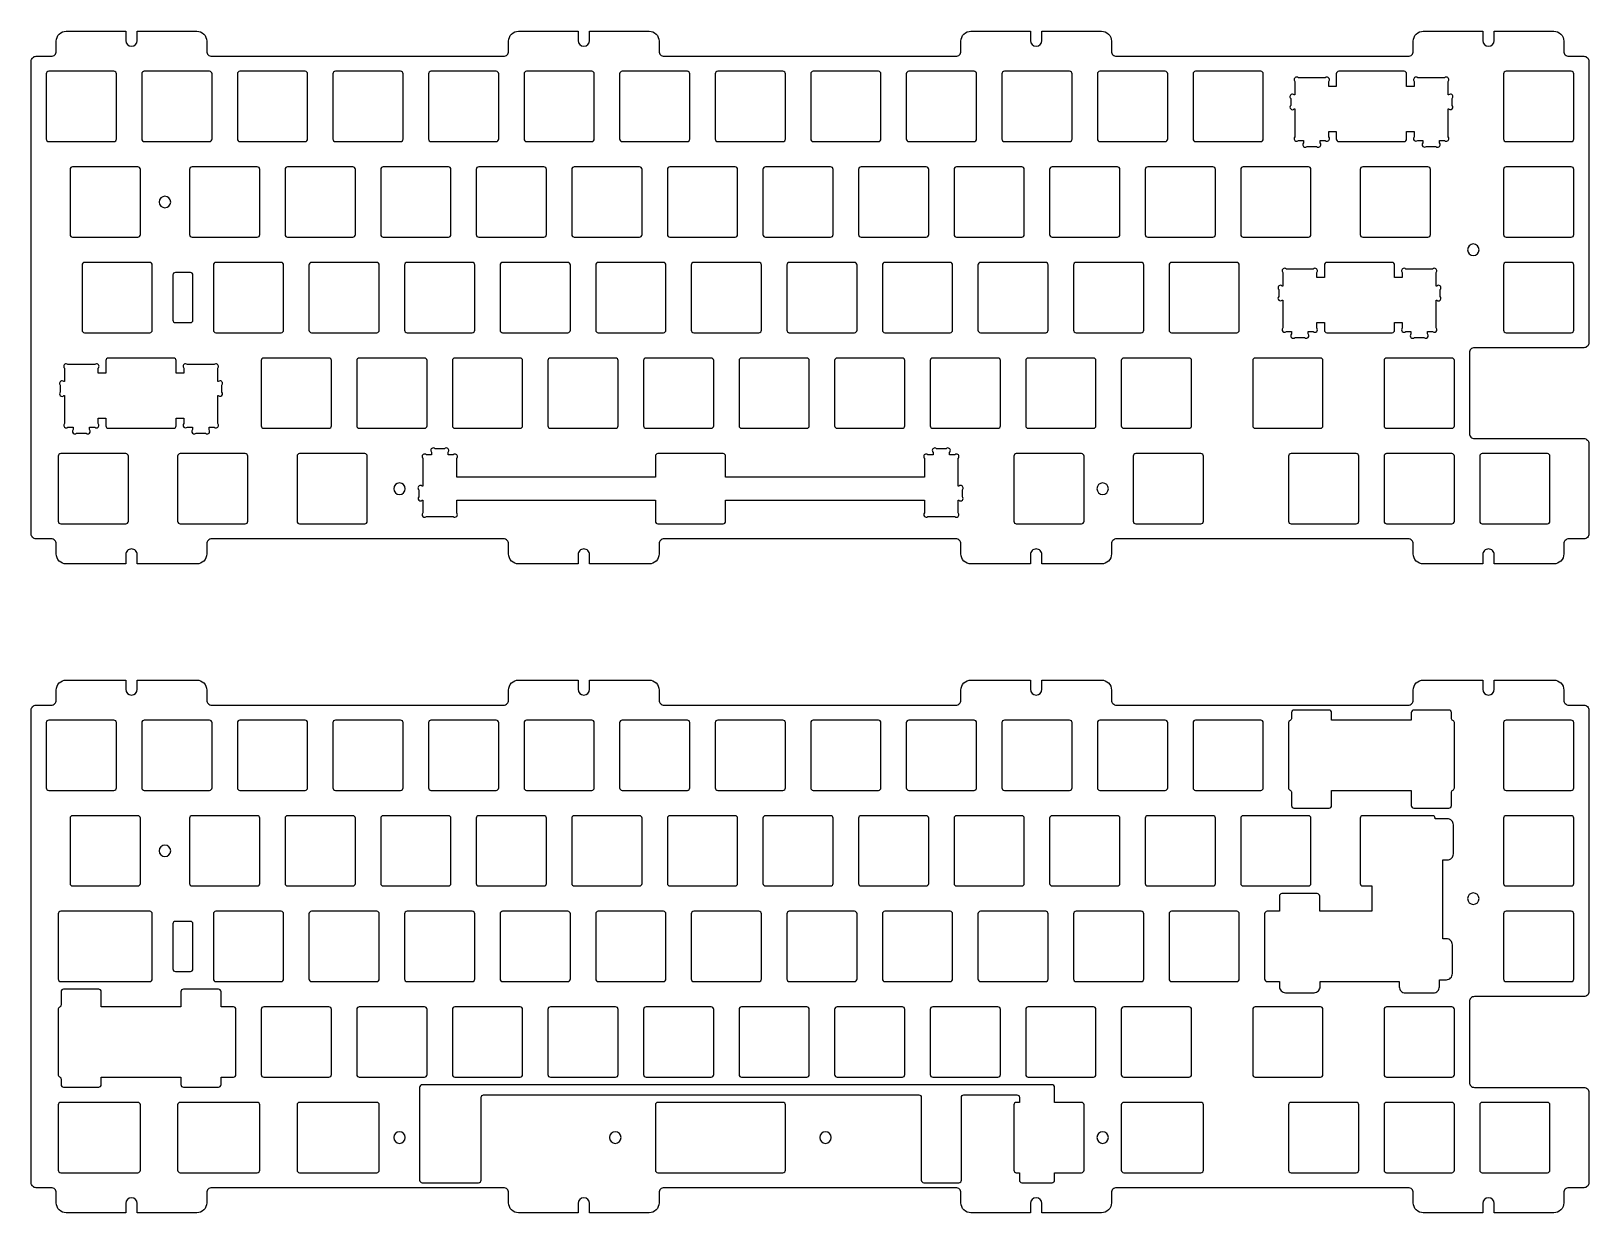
# Model space of a CAD drawing. Header units: millimetres. Extents: x 213 to 733, y 131 to 650.
# Drawn here: x 422.1 to 732.6, y 131 to 366.6 of the extents above; entities that cross this region are included whole.
import ezdxf

# ---------------------------------------------------------------- set-up
doc = ezdxf.new("R2010")
doc.units = ezdxf.units.MM

msp = doc.modelspace()

# ---------------------------------------------------------------- linework, layer by layer
at = {"color": 7, "linetype": 'Continuous', "lineweight": 25}
for points in [[(731.58, 285.38, -0.414214), (732.58, 284.38), (732.58, 266.38, -0.414214), (731.58, 265.38), (728.58, 265.38, 0.414214), (727.58, 264.38), (727.58, 262.38, -0.414214), (725.58, 260.38), (713.73, 260.38), (713.73, 262.23, 0.414214), (712.58, 263.38, 0.414214), (711.43, 262.23), (711.43, 260.38), (699.58, 260.38, -0.414214), (697.58, 262.38), (697.58, 264.38, 0.414214), (696.58, 265.38), (638.41, 265.38, 0.414214), (637.41, 264.38), (637.41, 262.38, -0.414214), (635.41, 260.38), (623.56, 260.38), (623.56, 262.23, 0.414214), (622.41, 263.38, 0.414214), (621.26, 262.23), (621.26, 260.38), (609.41, 260.38, -0.414214), (607.41, 262.38), (607.41, 264.38, 0.414214), (606.41, 265.38), (548.24, 265.38, 0.414214), (547.24, 264.38), (547.24, 262.38, -0.414214), (545.24, 260.38), (533.39, 260.38), (533.39, 262.23, 0.414214), (532.24, 263.38, 0.414214), (531.09, 262.23), (531.09, 260.38), (519.24, 260.38, -0.414214), (517.24, 262.38), (517.24, 264.38, 0.414214), (516.24, 265.38), (458.07, 265.38, 0.414214), (457.07, 264.38), (457.07, 262.38, -0.414214), (455.07, 260.38), (443.22, 260.38), (443.22, 262.23, 0.414214), (442.07, 263.38, 0.414214), (440.92, 262.23), (440.92, 260.38), (429.07, 260.38, -0.414214), (427.07, 262.38), (427.07, 264.38, 0.414214), (426.07, 265.38), (423.07, 265.38, -0.414214), (422.07, 266.38), (422.07, 360.58, -0.414214), (423.07, 361.58), (426.07, 361.58, 0.414214), (427.07, 362.58), (427.07, 364.58, -0.414214), (429.07, 366.58), (440.92, 366.58), (440.92, 364.73, 1), (443.22, 364.73), (443.22, 366.58), (455.07, 366.58, -0.414214), (457.07, 364.58), (457.07, 362.58, 0.414214), (458.07, 361.58), (516.24, 361.58, 0.414214), (517.24, 362.58), (517.24, 364.58, -0.414214), (519.24, 366.58), (531.09, 366.58), (531.09, 364.73, 1), (533.39, 364.73), (533.39, 366.58), (545.24, 366.58, -0.414214), (547.24, 364.58), (547.24, 362.58, 0.414214), (548.24, 361.58), (606.41, 361.58, 0.414214), (607.41, 362.58), (607.41, 364.58, -0.414214), (609.41, 366.58), (621.26, 366.58), (621.26, 364.73, 1), (623.56, 364.73), (623.56, 366.58), (635.41, 366.58, -0.414214), (637.41, 364.58), (637.41, 362.58, 0.414214), (638.41, 361.58), (696.58, 361.58, 0.414214), (697.58, 362.58), (697.58, 364.58, -0.414214), (699.58, 366.58), (711.43, 366.58), (711.43, 364.73, 1), (713.73, 364.73), (713.73, 366.58), (725.58, 366.58, -0.414214), (727.58, 364.58), (727.58, 362.58, 0.414214), (728.58, 361.58), (731.58, 361.58, -0.414214), (732.58, 360.58), (732.58, 304.48, -0.414214), (731.58, 303.48), (709.77, 303.48, 0.414214), (708.77, 302.48), (708.77, 286.38, 0.414214), (709.77, 285.38)], [(425.57, 344.58), (438.57, 344.58, 0.414214), (439.07, 345.08), (439.07, 358.08, 0.414214), (438.57, 358.58), (425.57, 358.58, 0.414214), (425.07, 358.08), (425.07, 345.08, 0.414214)], [(444.62, 344.58), (457.62, 344.58, 0.414214), (458.12, 345.08), (458.12, 358.08, 0.414214), (457.62, 358.58), (444.62, 358.58, 0.414214), (444.12, 358.08), (444.12, 345.08, 0.414214)], [(463.67, 344.58), (476.67, 344.58, 0.414214), (477.17, 345.08), (477.17, 358.08, 0.414214), (476.67, 358.58), (463.67, 358.58, 0.414214), (463.17, 358.08), (463.17, 345.08, 0.414214)], [(482.72, 344.58), (495.72, 344.58, 0.414214), (496.22, 345.08), (496.22, 358.08, 0.414214), (495.72, 358.58), (482.72, 358.58, 0.414214), (482.22, 358.08), (482.22, 345.08, 0.414214)], [(501.77, 344.58), (514.77, 344.58, 0.414214), (515.27, 345.08), (515.27, 358.08, 0.414214), (514.77, 358.58), (501.77, 358.58, 0.414214), (501.27, 358.08), (501.27, 345.08, 0.414214)], [(520.82, 344.58), (533.82, 344.58, 0.414214), (534.32, 345.08), (534.32, 358.08, 0.414214), (533.82, 358.58), (520.82, 358.58, 0.414214), (520.32, 358.08), (520.32, 345.08, 0.414214)], [(539.87, 344.58), (552.87, 344.58, 0.414214), (553.37, 345.08), (553.37, 358.08, 0.414214), (552.87, 358.58), (539.87, 358.58, 0.414214), (539.37, 358.08), (539.37, 345.08, 0.414214)], [(558.92, 344.58), (571.92, 344.58, 0.414214), (572.42, 345.08), (572.42, 358.08, 0.414214), (571.92, 358.58), (558.92, 358.58, 0.414214), (558.42, 358.08), (558.42, 345.08, 0.414214)], [(577.97, 344.58), (590.97, 344.58, 0.414214), (591.47, 345.08), (591.47, 358.08, 0.414214), (590.97, 358.58), (577.97, 358.58, 0.414214), (577.47, 358.08), (577.47, 345.08, 0.414214)], [(597.02, 344.58), (610.02, 344.58, 0.414214), (610.52, 345.08), (610.52, 358.08, 0.414214), (610.02, 358.58), (597.02, 358.58, 0.414214), (596.52, 358.08), (596.52, 345.08, 0.414214)], [(616.07, 344.58), (629.07, 344.58, 0.414214), (629.57, 345.08), (629.57, 358.08, 0.414214), (629.07, 358.58), (616.07, 358.58, 0.414214), (615.57, 358.08), (615.57, 345.08, 0.414214)], [(635.12, 344.58), (648.12, 344.58, 0.414214), (648.62, 345.08), (648.62, 358.08, 0.414214), (648.12, 358.58), (635.12, 358.58, 0.414214), (634.62, 358.08), (634.62, 345.08, 0.414214)], [(654.17, 344.58), (667.17, 344.58, 0.414214), (667.67, 345.08), (667.67, 358.08, 0.414214), (667.17, 358.58), (654.17, 358.58, 0.414214), (653.67, 358.08), (653.67, 345.08, 0.414214)], [(673.97, 353.88), (673.85, 353.88, 0.198912), (673.49, 354.03, 0.668179), (673.14, 353.18), (673.14, 351.79, 1), (673.85, 351.08), (673.97, 351.08), (673.97, 345.52, 1), (674.67, 344.81), (675.69, 344.81), (675.69, 344.32, 1), (676.4, 343.61), (678.28, 343.61, 1.000141), (678.99, 344.32), (678.99, 344.81), (680.01, 344.81, 1), (680.72, 345.52), (680.72, 346.58), (682.24, 346.58), (682.24, 345.08, 0.414214), (682.74, 344.58), (695.74, 344.58, 0.414214), (696.24, 345.08), (696.24, 346.58), (697.77, 346.58), (697.77, 345.52, 1), (698.47, 344.81), (699.49, 344.81), (699.49, 344.32, 1), (700.2, 343.61), (702.08, 343.61, 1.000141), (702.79, 344.32), (702.79, 344.81), (703.81, 344.81, 1.000141), (704.52, 345.52), (704.52, 351.08), (704.63, 351.08, 1.000099), (705.34, 351.79), (705.34, 353.18, 0.66825), (704.99, 354.03, 0.198912), (704.63, 353.88), (704.52, 353.88), (704.52, 356.57, 0.668281), (704.16, 357.42, 0.198912), (703.81, 357.27), (698.47, 357.27, 0.198912), (698.12, 357.42, 0.668179), (697.77, 356.57), (697.77, 355.58), (696.24, 355.58), (696.24, 358.08, 0.414214), (695.74, 358.58), (682.74, 358.58, 0.414214), (682.24, 358.08), (682.24, 355.58), (680.72, 355.58), (680.72, 356.57, 0.668179), (680.36, 357.42, 0.198912), (680.01, 357.27), (674.67, 357.27, 0.198912), (674.32, 357.42, 0.668179), (673.97, 356.57)], [(716.08, 344.58), (729.08, 344.58, 0.414214), (729.58, 345.08), (729.58, 358.08, 0.414214), (729.08, 358.58), (716.08, 358.58, 0.414214), (715.58, 358.08), (715.58, 345.08, 0.414214)], [(430.33, 325.53), (443.33, 325.53, 0.414214), (443.83, 326.03), (443.83, 339.03, 0.414214), (443.33, 339.53), (430.33, 339.53, 0.414214), (429.83, 339.03), (429.83, 326.03, 0.414214)], [(454.14, 325.53), (467.14, 325.53, 0.414214), (467.64, 326.03), (467.64, 339.03, 0.414214), (467.14, 339.53), (454.14, 339.53, 0.414214), (453.64, 339.03), (453.64, 326.03, 0.414214)], [(473.19, 325.53), (486.19, 325.53, 0.414214), (486.69, 326.03), (486.69, 339.03, 0.414214), (486.19, 339.53), (473.19, 339.53, 0.414214), (472.69, 339.03), (472.69, 326.03, 0.414214)], [(492.24, 325.53), (505.24, 325.53, 0.414214), (505.74, 326.03), (505.74, 339.03, 0.414214), (505.24, 339.53), (492.24, 339.53, 0.414214), (491.74, 339.03), (491.74, 326.03, 0.414214)], [(511.29, 325.53), (524.29, 325.53, 0.414214), (524.79, 326.03), (524.79, 339.03, 0.414214), (524.29, 339.53), (511.29, 339.53, 0.414214), (510.79, 339.03), (510.79, 326.03, 0.414214)], [(530.34, 325.53), (543.34, 325.53, 0.414214), (543.84, 326.03), (543.84, 339.03, 0.414214), (543.34, 339.53), (530.34, 339.53, 0.414214), (529.84, 339.03), (529.84, 326.03, 0.414214)], [(549.39, 325.53), (562.39, 325.53, 0.414214), (562.89, 326.03), (562.89, 339.03, 0.414214), (562.39, 339.53), (549.39, 339.53, 0.414214), (548.89, 339.03), (548.89, 326.03, 0.414214)], [(568.44, 325.53), (581.44, 325.53, 0.414214), (581.94, 326.03), (581.94, 339.03, 0.414214), (581.44, 339.53), (568.44, 339.53, 0.414214), (567.94, 339.03), (567.94, 326.03, 0.414214)], [(587.49, 325.53), (600.49, 325.53, 0.414214), (600.99, 326.03), (600.99, 339.03, 0.414214), (600.49, 339.53), (587.49, 339.53, 0.414214), (586.99, 339.03), (586.99, 326.03, 0.414214)], [(606.54, 325.53), (619.54, 325.53, 0.414214), (620.04, 326.03), (620.04, 339.03, 0.414214), (619.54, 339.53), (606.54, 339.53, 0.414214), (606.04, 339.03), (606.04, 326.03, 0.414214)], [(625.59, 325.53), (638.59, 325.53, 0.414214), (639.09, 326.03), (639.09, 339.03, 0.414214), (638.59, 339.53), (625.59, 339.53, 0.414214), (625.09, 339.03), (625.09, 326.03, 0.414214)], [(644.64, 325.53), (657.64, 325.53, 0.414214), (658.14, 326.03), (658.14, 339.03, 0.414214), (657.64, 339.53), (644.64, 339.53, 0.414214), (644.14, 339.03), (644.14, 326.03, 0.414214)], [(663.69, 325.53), (676.69, 325.53, 0.414214), (677.19, 326.03), (677.19, 339.03, 0.414214), (676.69, 339.53), (663.69, 339.53, 0.414214), (663.19, 339.03), (663.19, 326.03, 0.414214)], [(687.5, 325.53), (700.5, 325.53, 0.414214), (701, 326.03), (701, 339.03, 0.414214), (700.5, 339.53), (687.5, 339.53, 0.414214), (687, 339.03), (687, 326.03, 0.414214)], [(716.08, 325.53), (729.08, 325.53, 0.414214), (729.58, 326.03), (729.58, 339.03, 0.414214), (729.08, 339.53), (716.08, 339.53, 0.414214), (715.58, 339.03), (715.58, 326.03, 0.414214)], [(448.73, 331.38, 1), (448.73, 333.68, 1)], [(709.55, 324.16, 1), (709.55, 321.86, 1)], [(432.71, 306.48), (445.71, 306.48, 0.414214), (446.21, 306.98), (446.21, 319.98, 0.414214), (445.71, 320.48), (432.71, 320.48, 0.414214), (432.21, 319.98), (432.21, 306.98, 0.414214)], [(458.9, 306.48), (471.9, 306.48, 0.414214), (472.4, 306.98), (472.4, 319.98, 0.414214), (471.9, 320.48), (458.9, 320.48, 0.414214), (458.4, 319.98), (458.4, 306.98, 0.414214)], [(477.95, 306.48), (490.95, 306.48, 0.414214), (491.45, 306.98), (491.45, 319.98, 0.414214), (490.95, 320.48), (477.95, 320.48, 0.414214), (477.45, 319.98), (477.45, 306.98, 0.414214)], [(497, 306.48), (510, 306.48, 0.414214), (510.5, 306.98), (510.5, 319.98, 0.414214), (510, 320.48), (497, 320.48, 0.414214), (496.5, 319.98), (496.5, 306.98, 0.414214)], [(516.05, 306.48), (529.05, 306.48, 0.414214), (529.55, 306.98), (529.55, 319.98, 0.414214), (529.05, 320.48), (516.05, 320.48, 0.414214), (515.55, 319.98), (515.55, 306.98, 0.414214)], [(535.1, 306.48), (548.1, 306.48, 0.414214), (548.6, 306.98), (548.6, 319.98, 0.414214), (548.1, 320.48), (535.1, 320.48, 0.414214), (534.6, 319.98), (534.6, 306.98, 0.414214)], [(554.15, 306.48), (567.15, 306.48, 0.414214), (567.65, 306.98), (567.65, 319.98, 0.414214), (567.15, 320.48), (554.15, 320.48, 0.414214), (553.65, 319.98), (553.65, 306.98, 0.414214)], [(573.2, 306.48), (586.2, 306.48, 0.414214), (586.7, 306.98), (586.7, 319.98, 0.414214), (586.2, 320.48), (573.2, 320.48, 0.414214), (572.7, 319.98), (572.7, 306.98, 0.414214)], [(592.25, 306.48), (605.25, 306.48, 0.414214), (605.75, 306.98), (605.75, 319.98, 0.414214), (605.25, 320.48), (592.25, 320.48, 0.414214), (591.75, 319.98), (591.75, 306.98, 0.414214)], [(611.3, 306.48), (624.3, 306.48, 0.414214), (624.8, 306.98), (624.8, 319.98, 0.414214), (624.3, 320.48), (611.3, 320.48, 0.414214), (610.8, 319.98), (610.8, 306.98, 0.414214)], [(630.35, 306.48), (643.35, 306.48, 0.414214), (643.85, 306.98), (643.85, 319.98, 0.414214), (643.35, 320.48), (630.35, 320.48, 0.414214), (629.85, 319.98), (629.85, 306.98, 0.414214)], [(649.4, 306.48), (662.4, 306.48, 0.414214), (662.9, 306.98), (662.9, 319.98, 0.414214), (662.4, 320.48), (649.4, 320.48, 0.414214), (648.9, 319.98), (648.9, 306.98, 0.414214)], [(695.38, 308.48), (695.38, 307.42, 1), (696.09, 306.71), (697.11, 306.71), (697.11, 306.22, 1), (697.82, 305.51), (699.7, 305.51, 1.000141), (700.41, 306.22), (700.41, 306.71), (701.43, 306.71, 1.000141), (702.13, 307.42), (702.13, 312.98), (702.25, 312.98, 1.000099), (702.96, 313.69), (702.96, 315.08, 0.66825), (702.61, 315.93, 0.198912), (702.25, 315.78), (702.13, 315.78), (702.13, 318.47, 0.668281), (701.78, 319.32, 0.198912), (701.43, 319.17), (696.09, 319.17, 0.198912), (695.74, 319.32, 0.668179), (695.38, 318.47), (695.38, 317.48), (693.86, 317.48), (693.86, 319.98, 0.414214), (693.36, 320.48), (680.36, 320.48, 0.414214), (679.86, 319.98), (679.86, 317.48), (678.33, 317.48), (678.33, 318.47, 0.668179), (677.98, 319.32, 0.198912), (677.63, 319.17), (672.29, 319.17, 0.198912), (671.94, 319.32, 0.668179), (671.58, 318.47), (671.58, 315.78), (671.47, 315.78, 0.198912), (671.11, 315.93, 0.668179), (670.76, 315.08), (670.76, 313.69, 1), (671.47, 312.98), (671.58, 312.98), (671.58, 307.42, 1), (672.29, 306.71), (673.31, 306.71), (673.31, 306.22, 1), (674.02, 305.51), (675.9, 305.51, 1.000141), (676.61, 306.22), (676.61, 306.71), (677.63, 306.71, 1), (678.33, 307.42), (678.33, 308.48), (679.86, 308.48), (679.86, 306.98, 0.414214), (680.36, 306.48), (693.36, 306.48, 0.414214), (693.86, 306.98), (693.86, 308.48)], [(716.08, 306.48), (729.08, 306.48, 0.414214), (729.58, 306.98), (729.58, 319.98, 0.414214), (729.08, 320.48), (716.08, 320.48, 0.414214), (715.58, 319.98), (715.58, 306.98, 0.414214)], [(454.31, 308.98), (454.31, 317.98, 0.414214), (453.81, 318.48), (450.81, 318.48, 0.414214), (450.31, 317.98), (450.31, 308.98, 0.414214), (450.81, 308.48), (453.81, 308.48, 0.414214)], [(452.5, 289.43), (452.5, 288.37, 1), (453.2, 287.66), (454.22, 287.66), (454.22, 287.17, 1), (454.93, 286.46), (456.81, 286.46, 1.000141), (457.52, 287.17), (457.52, 287.66), (458.54, 287.66, 1.000141), (459.25, 288.37), (459.25, 293.93), (459.37, 293.93, 1.000099), (460.07, 294.64), (460.07, 296.03, 0.66825), (459.72, 296.88, 0.198912), (459.37, 296.73), (459.25, 296.73), (459.25, 299.42, 0.668281), (458.89, 300.27, 0.198912), (458.54, 300.12), (453.2, 300.12, 0.198912), (452.85, 300.27, 0.668179), (452.5, 299.42), (452.5, 298.43), (450.97, 298.43), (450.97, 300.93, 0.414214), (450.47, 301.43), (437.47, 301.43, 0.414214), (436.97, 300.93), (436.97, 298.43), (435.45, 298.43), (435.45, 299.42, 0.668179), (435.09, 300.27, 0.198912), (434.74, 300.12), (429.4, 300.12, 0.198912), (429.05, 300.27, 0.668179), (428.7, 299.42), (428.7, 296.73), (428.58, 296.73, 0.198912), (428.23, 296.88, 0.668179), (427.87, 296.03), (427.87, 294.64, 1), (428.58, 293.93), (428.7, 293.93), (428.7, 288.37, 1), (429.4, 287.66), (430.42, 287.66), (430.42, 287.17, 1), (431.13, 286.46), (433.01, 286.46, 1.000141), (433.72, 287.17), (433.72, 287.66), (434.74, 287.66, 1), (435.45, 288.37), (435.45, 289.43), (436.97, 289.43), (436.97, 287.93, 0.414214), (437.47, 287.43), (450.47, 287.43, 0.414214), (450.97, 287.93), (450.97, 289.43)], [(468.43, 287.43), (481.43, 287.43, 0.414214), (481.93, 287.93), (481.93, 300.93, 0.414214), (481.43, 301.43), (468.43, 301.43, 0.414214), (467.93, 300.93), (467.93, 287.93, 0.414214)], [(487.48, 287.43), (500.48, 287.43, 0.414214), (500.98, 287.93), (500.98, 300.93, 0.414214), (500.48, 301.43), (487.48, 301.43, 0.414214), (486.98, 300.93), (486.98, 287.93, 0.414214)], [(506.53, 287.43), (519.53, 287.43, 0.414214), (520.03, 287.93), (520.03, 300.93, 0.414214), (519.53, 301.43), (506.53, 301.43, 0.414214), (506.03, 300.93), (506.03, 287.93, 0.414214)], [(525.58, 287.43), (538.58, 287.43, 0.414214), (539.08, 287.93), (539.08, 300.93, 0.414214), (538.58, 301.43), (525.58, 301.43, 0.414214), (525.08, 300.93), (525.08, 287.93, 0.414214)], [(544.63, 287.43), (557.63, 287.43, 0.414214), (558.13, 287.93), (558.13, 300.93, 0.414214), (557.63, 301.43), (544.63, 301.43, 0.414214), (544.13, 300.93), (544.13, 287.93, 0.414214)], [(563.68, 287.43), (576.68, 287.43, 0.414214), (577.18, 287.93), (577.18, 300.93, 0.414214), (576.68, 301.43), (563.68, 301.43, 0.414214), (563.18, 300.93), (563.18, 287.93, 0.414214)], [(582.73, 287.43), (595.73, 287.43, 0.414214), (596.23, 287.93), (596.23, 300.93, 0.414214), (595.73, 301.43), (582.73, 301.43, 0.414214), (582.23, 300.93), (582.23, 287.93, 0.414214)], [(601.78, 287.43), (614.78, 287.43, 0.414214), (615.28, 287.93), (615.28, 300.93, 0.414214), (614.78, 301.43), (601.78, 301.43, 0.414214), (601.28, 300.93), (601.28, 287.93, 0.414214)], [(620.83, 287.43), (633.83, 287.43, 0.414214), (634.33, 287.93), (634.33, 300.93, 0.414214), (633.83, 301.43), (620.83, 301.43, 0.414214), (620.33, 300.93), (620.33, 287.93, 0.414214)], [(639.88, 287.43), (652.88, 287.43, 0.414214), (653.38, 287.93), (653.38, 300.93, 0.414214), (652.88, 301.43), (639.88, 301.43, 0.414214), (639.38, 300.93), (639.38, 287.93, 0.414214)], [(666.07, 287.43), (679.07, 287.43, 0.414214), (679.57, 287.93), (679.57, 300.93, 0.414214), (679.07, 301.43), (666.07, 301.43, 0.414214), (665.57, 300.93), (665.57, 287.93, 0.414214)], [(692.27, 287.43), (705.27, 287.43, 0.414214), (705.77, 287.93), (705.77, 300.93, 0.414214), (705.27, 301.43), (692.27, 301.43, 0.414214), (691.77, 300.93), (691.77, 287.93, 0.414214)], [(606.99, 273.08, 1), (607.7, 273.79), (607.7, 275.18, 0.668179), (607.35, 276.03, 0.198912), (606.99, 275.88), (606.87, 275.88), (606.87, 281.45, 0.668179), (606.52, 282.3, 0.198912), (606.17, 282.15), (605.15, 282.15), (605.15, 282.64, 0.668179), (604.8, 283.5, 0.198912), (604.44, 283.35), (602.56, 283.35, 0.198912), (602.2, 283.5, 0.668281), (601.85, 282.64), (601.85, 282.15), (600.83, 282.15, 0.198912), (600.48, 282.3, 0.668179), (600.13, 281.45), (600.13, 277.68), (560.51, 277.68), (560.51, 281.88, 0.414214), (560.01, 282.38), (547.01, 282.38, 0.414214), (546.51, 281.88), (546.51, 277.68), (506.89, 277.68), (506.89, 281.45, 0.668179), (506.54, 282.3, 0.198912), (506.19, 282.15), (505.17, 282.15), (505.17, 282.65, 0.668179), (504.82, 283.5, 0.198912), (504.46, 283.35), (502.58, 283.35, 0.198912), (502.22, 283.5, 0.668281), (501.87, 282.65), (501.87, 282.15), (500.85, 282.15, 0.198912), (500.5, 282.3, 0.668281), (500.14, 281.45), (500.14, 275.88), (500.03, 275.88, 0.198912), (499.67, 276.03, 0.66825), (499.32, 275.18), (499.32, 273.79, 1.000099), (500.03, 273.09), (500.14, 273.09), (500.14, 270.56, 1.000141), (500.85, 269.85), (506.19, 269.85, 1), (506.89, 270.56), (506.89, 273.08), (546.51, 273.08), (546.51, 268.88, 0.414214), (547.01, 268.38), (560.01, 268.38, 0.414214), (560.51, 268.88), (560.51, 273.08), (600.13, 273.08), (600.13, 270.56, 1), (600.83, 269.85), (606.17, 269.85, 1), (606.87, 270.56), (606.87, 273.08)], [(427.95, 268.38), (440.95, 268.38, 0.414214), (441.45, 268.88), (441.45, 281.88, 0.414214), (440.95, 282.38), (427.95, 282.38, 0.414214), (427.45, 281.88), (427.45, 268.88, 0.414214)], [(451.76, 268.38), (464.76, 268.38, 0.414214), (465.26, 268.88), (465.26, 281.88, 0.414214), (464.76, 282.38), (451.76, 282.38, 0.414214), (451.26, 281.88), (451.26, 268.88, 0.414214)], [(475.57, 268.38), (488.57, 268.38, 0.414214), (489.07, 268.88), (489.07, 281.88, 0.414214), (488.57, 282.38), (475.57, 282.38, 0.414214), (475.07, 281.88), (475.07, 268.88, 0.414214)], [(618.45, 268.38), (631.45, 268.38, 0.414214), (631.95, 268.88), (631.95, 281.88, 0.414214), (631.45, 282.38), (618.45, 282.38, 0.414214), (617.95, 281.88), (617.95, 268.88, 0.414214)], [(642.26, 268.38), (655.26, 268.38, 0.414214), (655.76, 268.88), (655.76, 281.88, 0.414214), (655.26, 282.38), (642.26, 282.38, 0.414214), (641.76, 281.88), (641.76, 268.88, 0.414214)], [(673.22, 268.38), (686.22, 268.38, 0.414214), (686.72, 268.88), (686.72, 281.88, 0.414214), (686.22, 282.38), (673.22, 282.38, 0.414214), (672.72, 281.88), (672.72, 268.88, 0.414214)], [(692.27, 268.38), (705.27, 268.38, 0.414214), (705.77, 268.88), (705.77, 281.88, 0.414214), (705.27, 282.38), (692.27, 282.38, 0.414214), (691.77, 281.88), (691.77, 268.88, 0.414214)], [(711.32, 268.38), (724.32, 268.38, 0.414214), (724.82, 268.88), (724.82, 281.88, 0.414214), (724.32, 282.38), (711.32, 282.38, 0.414214), (710.82, 281.88), (710.82, 268.88, 0.414214)], [(495.48, 276.53, 1), (495.48, 274.23, 1)], [(635.66, 274.23, 1), (635.66, 276.53, 1)]]:
    msp.add_lwpolyline(points, format="xyb", close=True, dxfattribs=at)
at = {"color": 1, "linetype": 'Continuous', "lineweight": 25}
for points in [[(443.22, 237.25), (455.07, 237.25, -0.414214), (457.07, 235.25), (457.07, 233.25, 0.414214), (458.07, 232.25), (516.24, 232.25, 0.414214), (517.24, 233.25), (517.24, 235.25, -0.414214), (519.24, 237.25), (531.09, 237.25), (531.09, 235.4, 1), (533.39, 235.4), (533.39, 237.25), (545.24, 237.25, -0.414214), (547.24, 235.25), (547.24, 233.25, 0.414214), (548.24, 232.25), (606.41, 232.25, 0.414214), (607.41, 233.25), (607.41, 235.25, -0.414214), (609.41, 237.25), (621.26, 237.25), (621.26, 235.4, 1), (623.56, 235.4), (623.56, 237.25), (635.41, 237.25, -0.414214), (637.41, 235.25), (637.41, 233.25, 0.414214), (638.41, 232.25), (696.58, 232.25, 0.414214), (697.58, 233.25), (697.58, 235.25, -0.414214), (699.58, 237.25), (711.43, 237.25), (711.43, 235.4, 1), (713.73, 235.4), (713.73, 237.25), (725.58, 237.25, -0.414214), (727.58, 235.25), (727.58, 233.25, 0.414214), (728.58, 232.25), (731.58, 232.25, -0.414214), (732.58, 231.25), (732.58, 175.15, -0.414214), (731.58, 174.15), (709.77, 174.15, 0.414214), (708.77, 173.15), (708.77, 157.05, 0.414214), (709.77, 156.05), (731.58, 156.05, -0.414214), (732.58, 155.05), (732.58, 137.05, -0.414214), (731.58, 136.05), (728.58, 136.05, 0.414214), (727.58, 135.05), (727.58, 133.05, -0.414214), (725.58, 131.05), (713.73, 131.05), (713.73, 132.9, 1), (711.43, 132.9), (711.43, 131.05), (699.58, 131.05, -0.414214), (697.58, 133.05), (697.58, 135.05, 0.414214), (696.58, 136.05), (638.41, 136.05, 0.414214), (637.41, 135.05), (637.41, 133.05, -0.414214), (635.41, 131.05), (623.56, 131.05), (623.56, 132.9, 1), (621.26, 132.9), (621.26, 131.05), (609.41, 131.05, -0.414214), (607.41, 133.05), (607.41, 135.05, 0.414214), (606.41, 136.05), (548.24, 136.05, 0.414214), (547.24, 135.05), (547.24, 133.05, -0.414214), (545.24, 131.05), (533.39, 131.05), (533.39, 132.9, 1), (531.09, 132.9), (531.09, 131.05), (519.24, 131.05, -0.414214), (517.24, 133.05), (517.24, 135.05, 0.414214), (516.24, 136.05), (458.07, 136.05, 0.414214), (457.07, 135.05), (457.07, 133.05, -0.414214), (455.07, 131.05), (443.22, 131.05), (443.22, 132.9, 1), (440.92, 132.9), (440.92, 131.05), (429.07, 131.05, -0.414214), (427.07, 133.05), (427.07, 135.05, 0.414214), (426.07, 136.05), (423.07, 136.05, -0.414214), (422.07, 137.05), (422.07, 231.25, -0.414214), (423.07, 232.25), (426.07, 232.25, 0.414214), (427.07, 233.25), (427.07, 235.25, -0.414214), (429.07, 237.25), (440.92, 237.25), (440.92, 235.4, 1), (443.22, 235.4)], [(681.3, 229.25), (681.3, 230.75, 0.414214), (680.8, 231.25), (673.8, 231.25, 0.414214), (673.3, 230.75), (673.3, 229.66, -0.294347), (673.01, 229.2, 0.294347), (672.72, 228.75), (672.72, 215.75, 0.294347), (673.01, 215.29, -0.294347), (673.3, 214.84), (673.3, 212.22, 0.414214), (673.8, 211.72), (680.8, 211.72, 0.414214), (681.3, 212.22), (681.3, 215.25), (697.18, 215.25), (697.18, 212.22, 0.414214), (697.68, 211.72), (704.68, 211.72, 0.414214), (705.18, 212.22), (705.18, 214.84, -0.294347), (705.47, 215.29, 0.294347), (705.77, 215.75), (705.77, 228.75, 0.294347), (705.47, 229.2, -0.294347), (705.18, 229.66), (705.18, 230.75, 0.414214), (704.68, 231.25), (697.68, 231.25, 0.414214), (697.18, 230.75), (697.18, 229.25)], [(425.57, 229.25, 0.414214), (425.07, 228.75), (425.07, 215.75, 0.414214), (425.57, 215.25), (438.57, 215.25, 0.414214), (439.07, 215.75), (439.07, 228.75, 0.414214), (438.57, 229.25)], [(457.62, 215.25, 0.414214), (458.12, 215.75), (458.12, 228.75, 0.414214), (457.62, 229.25), (444.62, 229.25, 0.414214), (444.12, 228.75), (444.12, 215.75, 0.414214), (444.62, 215.25)], [(476.67, 215.25, 0.414214), (477.17, 215.75), (477.17, 228.75, 0.414214), (476.67, 229.25), (463.67, 229.25, 0.414214), (463.17, 228.75), (463.17, 215.75, 0.414214), (463.67, 215.25)], [(495.72, 215.25, 0.414214), (496.22, 215.75), (496.22, 228.75, 0.414214), (495.72, 229.25), (482.72, 229.25, 0.414214), (482.22, 228.75), (482.22, 215.75, 0.414214), (482.72, 215.25)], [(514.77, 215.25, 0.414214), (515.27, 215.75), (515.27, 228.75, 0.414214), (514.77, 229.25), (501.77, 229.25, 0.414214), (501.27, 228.75), (501.27, 215.75, 0.414214), (501.77, 215.25)], [(533.82, 215.25, 0.414214), (534.32, 215.75), (534.32, 228.75, 0.414214), (533.82, 229.25), (520.82, 229.25, 0.414214), (520.32, 228.75), (520.32, 215.75, 0.414214), (520.82, 215.25)], [(552.87, 215.25, 0.414214), (553.37, 215.75), (553.37, 228.75, 0.414214), (552.87, 229.25), (539.87, 229.25, 0.414214), (539.37, 228.75), (539.37, 215.75, 0.414214), (539.87, 215.25)], [(571.92, 215.25, 0.414214), (572.42, 215.75), (572.42, 228.75, 0.414214), (571.92, 229.25), (558.92, 229.25, 0.414214), (558.42, 228.75), (558.42, 215.75, 0.414214), (558.92, 215.25)], [(590.97, 215.25, 0.414214), (591.47, 215.75), (591.47, 228.75, 0.414214), (590.97, 229.25), (577.97, 229.25, 0.414214), (577.47, 228.75), (577.47, 215.75, 0.414214), (577.97, 215.25)], [(610.02, 215.25, 0.414214), (610.52, 215.75), (610.52, 228.75, 0.414214), (610.02, 229.25), (597.02, 229.25, 0.414214), (596.52, 228.75), (596.52, 215.75, 0.414214), (597.02, 215.25)], [(629.07, 215.25, 0.414214), (629.57, 215.75), (629.57, 228.75, 0.414214), (629.07, 229.25), (616.07, 229.25, 0.414214), (615.57, 228.75), (615.57, 215.75, 0.414214), (616.07, 215.25)], [(648.12, 215.25, 0.414214), (648.62, 215.75), (648.62, 228.75, 0.414214), (648.12, 229.25), (635.12, 229.25, 0.414214), (634.62, 228.75), (634.62, 215.75, 0.414214), (635.12, 215.25)], [(667.17, 215.25, 0.414214), (667.67, 215.75), (667.67, 228.75, 0.414214), (667.17, 229.25), (654.17, 229.25, 0.414214), (653.67, 228.75), (653.67, 215.75, 0.414214), (654.17, 215.25)], [(729.08, 215.25, 0.414214), (729.58, 215.75), (729.58, 228.75, 0.414214), (729.08, 229.25), (716.08, 229.25, 0.414214), (715.58, 228.75), (715.58, 215.75, 0.414214), (716.08, 215.25)], [(443.33, 196.2, 0.414214), (443.83, 196.7), (443.83, 209.7, 0.414214), (443.33, 210.2), (430.33, 210.2, 0.414214), (429.83, 209.7), (429.83, 196.7, 0.414214), (430.33, 196.2)], [(467.14, 196.2, 0.414214), (467.64, 196.7), (467.64, 209.7, 0.414214), (467.14, 210.2), (454.14, 210.2, 0.414214), (453.64, 209.7), (453.64, 196.7, 0.414214), (454.14, 196.2)], [(486.19, 196.2, 0.414214), (486.69, 196.7), (486.69, 209.7, 0.414214), (486.19, 210.2), (473.19, 210.2, 0.414214), (472.69, 209.7), (472.69, 196.7, 0.414214), (473.19, 196.2)], [(505.24, 196.2, 0.414214), (505.74, 196.7), (505.74, 209.7, 0.414214), (505.24, 210.2), (492.24, 210.2, 0.414214), (491.74, 209.7), (491.74, 196.7, 0.414214), (492.24, 196.2)], [(524.29, 196.2, 0.414214), (524.79, 196.7), (524.79, 209.7, 0.414214), (524.29, 210.2), (511.29, 210.2, 0.414214), (510.79, 209.7), (510.79, 196.7, 0.414214), (511.29, 196.2)], [(543.34, 196.2, 0.414214), (543.84, 196.7), (543.84, 209.7, 0.414214), (543.34, 210.2), (530.34, 210.2, 0.414214), (529.84, 209.7), (529.84, 196.7, 0.414214), (530.34, 196.2)], [(562.39, 196.2, 0.414214), (562.89, 196.7), (562.89, 209.7, 0.414214), (562.39, 210.2), (549.39, 210.2, 0.414214), (548.89, 209.7), (548.89, 196.7, 0.414214), (549.39, 196.2)], [(581.44, 196.2, 0.414214), (581.94, 196.7), (581.94, 209.7, 0.414214), (581.44, 210.2), (568.44, 210.2, 0.414214), (567.94, 209.7), (567.94, 196.7, 0.414214), (568.44, 196.2)], [(600.49, 196.2, 0.414214), (600.99, 196.7), (600.99, 209.7, 0.414214), (600.49, 210.2), (587.49, 210.2, 0.414214), (586.99, 209.7), (586.99, 196.7, 0.414214), (587.49, 196.2)], [(619.54, 196.2, 0.414214), (620.04, 196.7), (620.04, 209.7, 0.414214), (619.54, 210.2), (606.54, 210.2, 0.414214), (606.04, 209.7), (606.04, 196.7, 0.414214), (606.54, 196.2)], [(638.59, 196.2, 0.414214), (639.09, 196.7), (639.09, 209.7, 0.414214), (638.59, 210.2), (625.59, 210.2, 0.414214), (625.09, 209.7), (625.09, 196.7, 0.414214), (625.59, 196.2)], [(657.64, 196.2, 0.414214), (658.14, 196.7), (658.14, 209.7, 0.414214), (657.64, 210.2), (644.64, 210.2, 0.414214), (644.14, 209.7), (644.14, 196.7, 0.414214), (644.64, 196.2)], [(676.69, 196.2, 0.414214), (677.19, 196.7), (677.19, 209.7, 0.414214), (676.69, 210.2), (663.69, 210.2, 0.414214), (663.19, 209.7), (663.19, 196.7, 0.414214), (663.69, 196.2)], [(705.57, 208.4, 0.414214), (704.37, 209.6), (701.93, 209.6), (701.93, 209.7, 0.414214), (701.43, 210.2), (687.5, 210.2, 0.414214), (687, 209.7), (687, 196.7, 0.414214), (687.5, 196.2), (689.33, 196.2), (689.33, 191.15), (678.92, 191.15), (678.92, 194.17, 0.414214), (678.42, 194.67), (671.39, 194.67, 0.414214), (670.89, 194.17), (670.89, 191.15), (668.45, 191.15, 0.414214), (667.95, 190.65), (667.95, 177.65, 0.414214), (668.45, 177.15), (670.89, 177.15), (670.89, 176.13, 0.414214), (672.09, 174.93), (677.81, 174.93, 0.414214), (679.01, 176.13), (679.01, 177.15), (694.79, 177.15), (694.79, 176.1, 0.414214), (695.99, 174.9), (701.59, 174.9, 0.414214), (702.79, 176.1), (702.79, 177.52), (704.18, 177.52, 0.414214), (705.38, 178.72), (705.38, 184.49, 0.414214), (704.18, 185.69), (703.46, 185.69), (703.46, 201.38), (704.37, 201.38, 0.414214), (705.57, 202.58)], [(729.08, 196.2, 0.414214), (729.58, 196.7), (729.58, 209.7, 0.414214), (729.08, 210.2), (716.08, 210.2, 0.414214), (715.58, 209.7), (715.58, 196.7, 0.414214), (716.08, 196.2)], [(447.58, 203.2, 1), (449.88, 203.2, 1)], [(708.4, 193.67, 1), (710.7, 193.67, 1)], [(427.45, 190.65), (427.45, 177.65, 0.414214), (427.95, 177.15), (445.71, 177.15, 0.414214), (446.21, 177.65), (446.21, 190.65, 0.414214), (445.71, 191.15), (427.95, 191.15, 0.414214)], [(471.9, 177.15, 0.414214), (472.4, 177.65), (472.4, 190.65, 0.414214), (471.9, 191.15), (458.9, 191.15, 0.414214), (458.4, 190.65), (458.4, 177.65, 0.414214), (458.9, 177.15)], [(490.95, 177.15, 0.414214), (491.45, 177.65), (491.45, 190.65, 0.414214), (490.95, 191.15), (477.95, 191.15, 0.414214), (477.45, 190.65), (477.45, 177.65, 0.414214), (477.95, 177.15)], [(510, 177.15, 0.414214), (510.5, 177.65), (510.5, 190.65, 0.414214), (510, 191.15), (497, 191.15, 0.414214), (496.5, 190.65), (496.5, 177.65, 0.414214), (497, 177.15)], [(529.05, 177.15, 0.414214), (529.55, 177.65), (529.55, 190.65, 0.414214), (529.05, 191.15), (516.05, 191.15, 0.414214), (515.55, 190.65), (515.55, 177.65, 0.414214), (516.05, 177.15)], [(548.1, 177.15, 0.414214), (548.6, 177.65), (548.6, 190.65, 0.414214), (548.1, 191.15), (535.1, 191.15, 0.414214), (534.6, 190.65), (534.6, 177.65, 0.414214), (535.1, 177.15)], [(567.15, 177.15, 0.414214), (567.65, 177.65), (567.65, 190.65, 0.414214), (567.15, 191.15), (554.15, 191.15, 0.414214), (553.65, 190.65), (553.65, 177.65, 0.414214), (554.15, 177.15)], [(586.2, 177.15, 0.414214), (586.7, 177.65), (586.7, 190.65, 0.414214), (586.2, 191.15), (573.2, 191.15, 0.414214), (572.7, 190.65), (572.7, 177.65, 0.414214), (573.2, 177.15)], [(605.25, 177.15, 0.414214), (605.75, 177.65), (605.75, 190.65, 0.414214), (605.25, 191.15), (592.25, 191.15, 0.414214), (591.75, 190.65), (591.75, 177.65, 0.414214), (592.25, 177.15)], [(624.3, 177.15, 0.414214), (624.8, 177.65), (624.8, 190.65, 0.414214), (624.3, 191.15), (611.3, 191.15, 0.414214), (610.8, 190.65), (610.8, 177.65, 0.414214), (611.3, 177.15)], [(643.35, 177.15, 0.414214), (643.85, 177.65), (643.85, 190.65, 0.414214), (643.35, 191.15), (630.35, 191.15, 0.414214), (629.85, 190.65), (629.85, 177.65, 0.414214), (630.35, 177.15)], [(662.4, 177.15, 0.414214), (662.9, 177.65), (662.9, 190.65, 0.414214), (662.4, 191.15), (649.4, 191.15, 0.414214), (648.9, 190.65), (648.9, 177.65, 0.414214), (649.4, 177.15)], [(729.08, 177.15, 0.414214), (729.58, 177.65), (729.58, 190.65, 0.414214), (729.08, 191.15), (716.08, 191.15, 0.414214), (715.58, 190.65), (715.58, 177.65, 0.414214), (716.08, 177.15)], [(454.31, 179.65), (454.31, 188.65, 0.414214), (453.81, 189.15), (450.81, 189.15, 0.414214), (450.31, 188.65), (450.31, 179.65, 0.414214), (450.81, 179.15), (453.81, 179.15, 0.414214)], [(459.91, 158.1), (462.38, 158.1, 0.414214), (462.88, 158.6), (462.88, 171.6, 0.414214), (462.38, 172.1), (459.91, 172.1), (459.91, 175.12, 0.414214), (459.41, 175.62), (452.41, 175.62, 0.414214), (451.91, 175.12), (451.91, 172.1), (436.03, 172.1), (436.03, 175.12, 0.414214), (435.53, 175.62), (428.53, 175.62, 0.414214), (428.03, 175.12), (428.03, 172.51, -0.294347), (427.74, 172.05, 0.294347), (427.45, 171.6), (427.45, 158.6, 0.294347), (427.74, 158.14, -0.294347), (428.03, 157.69), (428.03, 156.6, 0.414214), (428.53, 156.1), (435.53, 156.1, 0.414214), (436.03, 156.6), (436.03, 158.1), (451.91, 158.1), (451.91, 156.6, 0.414214), (452.41, 156.1), (459.41, 156.1, 0.414214), (459.91, 156.6)], [(481.43, 158.1, 0.414214), (481.93, 158.6), (481.93, 171.6, 0.414214), (481.43, 172.1), (468.43, 172.1, 0.414214), (467.93, 171.6), (467.93, 158.6, 0.414214), (468.43, 158.1)], [(500.48, 158.1, 0.414214), (500.98, 158.6), (500.98, 171.6, 0.414214), (500.48, 172.1), (487.48, 172.1, 0.414214), (486.98, 171.6), (486.98, 158.6, 0.414214), (487.48, 158.1)], [(519.53, 158.1, 0.414214), (520.03, 158.6), (520.03, 171.6, 0.414214), (519.53, 172.1), (506.53, 172.1, 0.414214), (506.03, 171.6), (506.03, 158.6, 0.414214), (506.53, 158.1)], [(538.58, 158.1, 0.414214), (539.08, 158.6), (539.08, 171.6, 0.414214), (538.58, 172.1), (525.58, 172.1, 0.414214), (525.08, 171.6), (525.08, 158.6, 0.414214), (525.58, 158.1)], [(557.63, 158.1, 0.414214), (558.13, 158.6), (558.13, 171.6, 0.414214), (557.63, 172.1), (544.63, 172.1, 0.414214), (544.13, 171.6), (544.13, 158.6, 0.414214), (544.63, 158.1)], [(576.68, 158.1, 0.414214), (577.18, 158.6), (577.18, 171.6, 0.414214), (576.68, 172.1), (563.68, 172.1, 0.414214), (563.18, 171.6), (563.18, 158.6, 0.414214), (563.68, 158.1)], [(582.23, 158.6, 0.414214), (582.73, 158.1), (595.73, 158.1, 0.414214), (596.23, 158.6), (596.23, 171.6, 0.414214), (595.73, 172.1), (582.73, 172.1, 0.414214), (582.23, 171.6)], [(614.78, 158.1, 0.414214), (615.28, 158.6), (615.28, 171.6, 0.414214), (614.78, 172.1), (601.78, 172.1, 0.414214), (601.28, 171.6), (601.28, 158.6, 0.414214), (601.78, 158.1)], [(633.83, 158.1, 0.414214), (634.33, 158.6), (634.33, 171.6, 0.414214), (633.83, 172.1), (620.83, 172.1, 0.414214), (620.33, 171.6), (620.33, 158.6, 0.414214), (620.83, 158.1)], [(652.88, 158.1, 0.414214), (653.38, 158.6), (653.38, 171.6, 0.414214), (652.88, 172.1), (639.88, 172.1, 0.414214), (639.38, 171.6), (639.38, 158.6, 0.414214), (639.88, 158.1)], [(679.07, 158.1, 0.414214), (679.57, 158.6), (679.57, 171.6, 0.414214), (679.07, 172.1), (666.07, 172.1, 0.414214), (665.57, 171.6), (665.57, 158.6, 0.414214), (666.07, 158.1)], [(705.27, 158.1, 0.414214), (705.77, 158.6), (705.77, 171.6, 0.414214), (705.27, 172.1), (692.27, 172.1, 0.414214), (691.77, 171.6), (691.77, 158.6, 0.414214), (692.27, 158.1)], [(625.57, 137.05, 0.414214), (626.07, 137.55), (626.07, 139.05), (631.45, 139.05, 0.414214), (631.95, 139.55), (631.95, 152.55, 0.414214), (631.45, 153.05), (626.07, 153.05), (626.07, 156.07, 0.414214), (625.57, 156.57), (500.01, 156.57, 0.414214), (499.51, 156.07), (499.51, 137.55, 0.414214), (500.01, 137.05), (511.27, 137.05, 0.414214), (511.77, 137.55), (511.77, 154.07, -0.414214), (512.27, 154.57), (599.01, 154.57, -0.414214), (599.51, 154.07), (599.51, 137.55, 0.414214), (600.01, 137.05), (607.01, 137.05, 0.414214), (607.51, 137.55), (607.51, 154.07, -0.414214), (608.01, 154.57), (618.57, 154.57, -0.414214), (619.07, 154.07), (619.07, 153.05), (618.45, 153.05, 0.414214), (617.95, 152.55), (617.95, 139.55, 0.414214), (618.45, 139.05), (619.07, 139.05), (619.07, 137.55, 0.414214), (619.57, 137.05)], [(427.95, 153.05, 0.414214), (427.45, 152.55), (427.45, 139.55, 0.414214), (427.95, 139.05), (443.33, 139.05, 0.414214), (443.83, 139.55), (443.83, 152.55, 0.414214), (443.33, 153.05)], [(451.76, 153.05, 0.414214), (451.26, 152.55), (451.26, 139.55, 0.414214), (451.76, 139.05), (467.14, 139.05, 0.414214), (467.64, 139.55), (467.64, 152.55, 0.414214), (467.14, 153.05)], [(475.57, 153.05, 0.414214), (475.07, 152.55), (475.07, 139.55, 0.414214), (475.57, 139.05), (490.95, 139.05, 0.414214), (491.45, 139.55), (491.45, 152.55, 0.414214), (490.95, 153.05)], [(547.01, 153.05, 0.414214), (546.51, 152.55), (546.51, 139.55, 0.414214), (547.01, 139.05), (571.92, 139.05, 0.414214), (572.42, 139.55), (572.42, 152.55, 0.414214), (571.92, 153.05)], [(639.88, 153.05, 0.414214), (639.38, 152.55), (639.38, 139.55, 0.414214), (639.88, 139.05), (655.26, 139.05, 0.414214), (655.76, 139.55), (655.76, 152.55, 0.414214), (655.26, 153.05)], [(686.22, 139.05, 0.414214), (686.72, 139.55), (686.72, 152.55, 0.414214), (686.22, 153.05), (673.22, 153.05, 0.414214), (672.72, 152.55), (672.72, 139.55, 0.414214), (673.22, 139.05)], [(705.27, 139.05, 0.414214), (705.77, 139.55), (705.77, 152.55, 0.414214), (705.27, 153.05), (692.27, 153.05, 0.414214), (691.77, 152.55), (691.77, 139.55, 0.414214), (692.27, 139.05)], [(724.32, 139.05, 0.414214), (724.82, 139.55), (724.82, 152.55, 0.414214), (724.32, 153.05), (711.32, 153.05, 0.414214), (710.82, 152.55), (710.82, 139.55, 0.414214), (711.32, 139.05)], [(494.33, 146.05, 1), (496.63, 146.05, 1)], [(537.36, 146.05, 1), (539.66, 146.05, 1)], [(579.27, 146.05, 1), (581.57, 146.05, 1)], [(634.51, 146.05, 1), (636.81, 146.05, 1)]]:
    msp.add_lwpolyline(points, format="xyb", close=True, dxfattribs=at)

doc.saveas('drawing.dxf')
